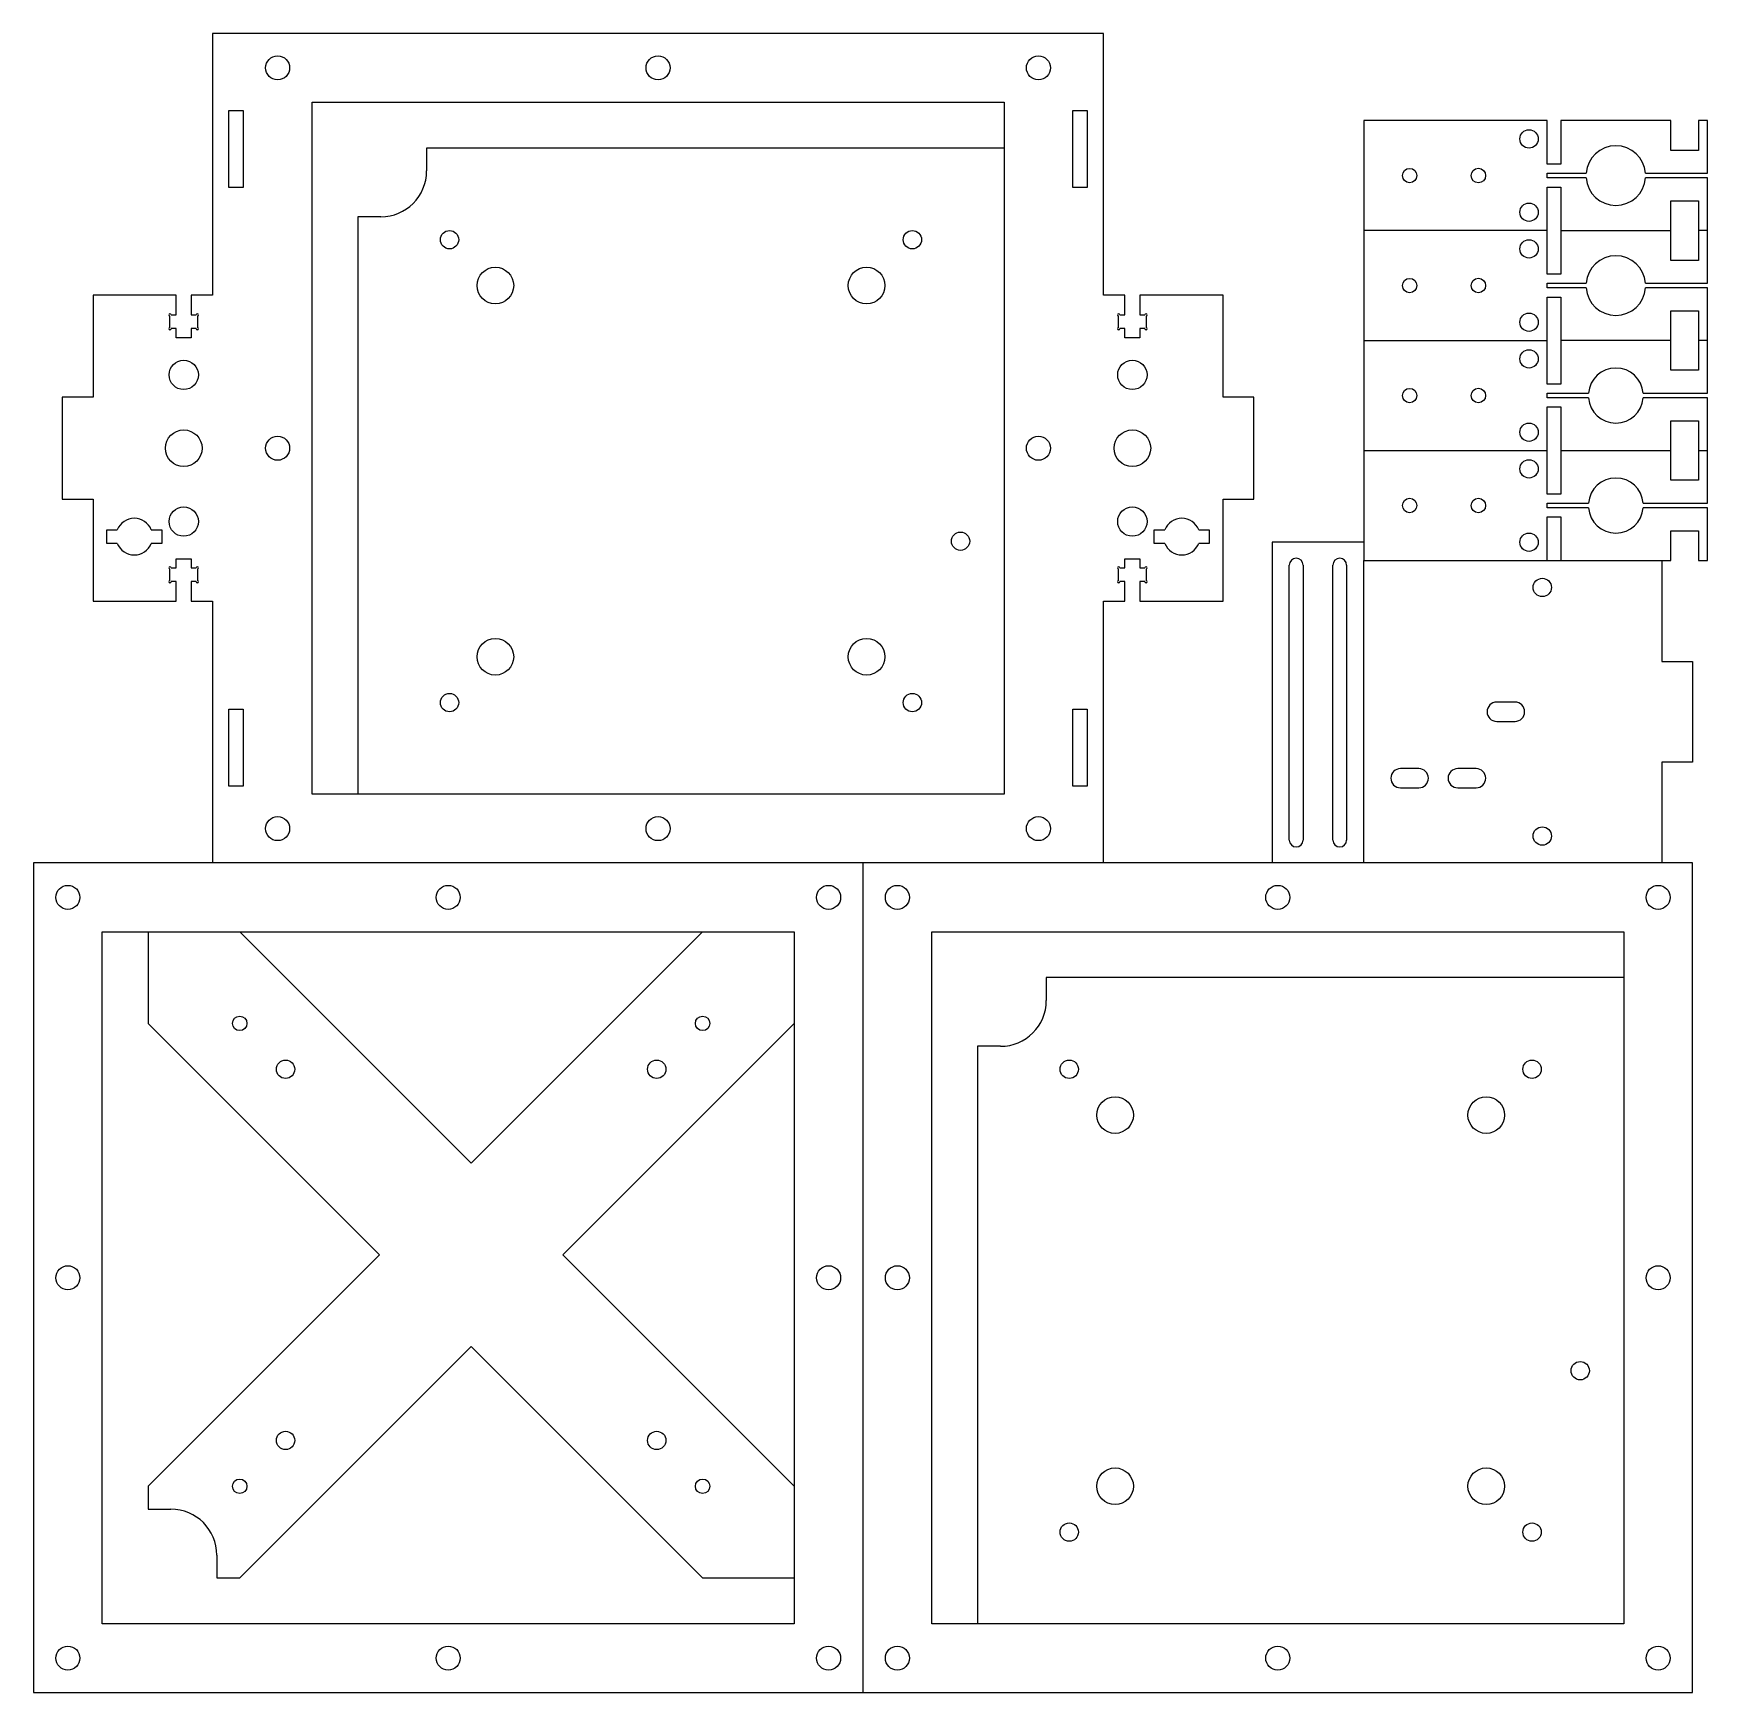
# Model space of a CAD drawing. Header units: millimetres. Extents: x -192 to 173, y -170 to 192.
import ezdxf

# ---------------------------------------------------------------- set-up
doc = ezdxf.new("R2010")
doc.units = ezdxf.units.MM
doc.layers.get('0').update_dxf_attribs({"lineweight": 25, "true_color": 0xffffff})

msp = doc.modelspace()

# ---------------------------------------------------------------- linework, layer by layer
for p, q in [((41.5, 192), (-152.94, 192)), ((-152.94, 192), (-152.94, 134.88)), ((41.5, 134.88), (41.5, 192)), ((-131.22, 26), (-131.22, 177)), ((-131.22, 177), (19.78, 177)), ((19.78, 177), (19.78, 26)), ((-149.37, 158.4), (-149.37, 175.2)), ((-149.37, 175.2), (-146.22, 175.2)), ((-146.22, 175.2), (-146.22, 158.4)), ((34.78, 158.4), (34.78, 175.2)), ((34.78, 175.2), (37.93, 175.2)), ((37.93, 175.2), (37.93, 158.4)), ((138.28, 173), (98.28, 173)), ((98.28, 173), (98.28, 149)), ((138.28, 163.5), (138.28, 173)), ((165.28, 173), (141.28, 173)), ((141.28, 173), (141.28, 163.5)), ((165.28, 166.5), (165.28, 173)), ((173.28, 173), (171.28, 173)), ((171.28, 173), (171.28, 166.5)), ((173.28, 161.5), (173.28, 173)), ((-106.22, 167), (-106.22, 162)), ((19.78, 167), (-106.22, 167)), ((171.28, 166.5), (165.28, 166.5)), ((141.28, 163.5), (138.28, 163.5)), ((138.28, 160.5), (138.28, 161.5)), ((138.28, 161.5), (146.8, 161.5)), ((159.76, 161.5), (173.28, 161.5)), ((-146.22, 158.4), (-149.37, 158.4)), ((37.93, 158.4), (34.78, 158.4)), ((146.8, 160.5), (138.28, 160.5)), ((138.28, 149), (138.28, 158.5)), ((138.28, 158.5), (141.28, 158.5)), ((141.28, 158.5), (141.28, 149)), ((173.28, 160.5), (159.76, 160.5)), ((173.28, 149), (173.28, 160.5)), ((165.28, 149), (165.28, 155.5)), ((165.28, 155.5), (171.28, 155.5)), ((171.28, 155.5), (171.28, 149)), ((-116.22, 152), (-121.22, 152)), ((-121.22, 152), (-121.22, 26)), ((138.28, 149), (98.28, 149)), ((98.28, 149), (98.28, 125)), ((138.28, 139.5), (138.28, 149)), ((141.28, 149), (141.28, 139.5)), ((141.28, 149), (165.28, 149)), ((165.28, 142.5), (165.28, 149)), ((173.28, 149), (171.28, 149)), ((171.28, 149), (171.28, 142.5)), ((173.28, 137.5), (173.28, 149)), ((171.28, 142.5), (165.28, 142.5)), ((141.28, 139.5), (138.28, 139.5)), ((138.28, 136.5), (138.28, 137.5)), ((138.28, 137.5), (146.8, 137.5)), ((146.8, 136.5), (138.28, 136.5)), ((159.76, 137.5), (173.28, 137.5)), ((173.28, 136.5), (159.76, 136.5)), ((173.28, 125), (173.28, 136.5)), ((-160.87, 134.88), (-179, 134.88)), ((-179, 134.88), (-179, 112.63)), ((-160.87, 130.6), (-160.87, 134.88)), ((-152.94, 134.88), (-157.57, 134.88)), ((-157.57, 134.88), (-157.57, 130.6)), ((46.13, 134.88), (41.5, 134.88)), ((46.13, 130.6), (46.13, 134.88)), ((49.43, 134.88), (49.43, 130.6)), ((67.56, 134.88), (49.43, 134.88)), ((67.56, 112.63), (67.56, 134.88)), ((138.28, 125), (138.28, 134.5)), ((138.28, 134.5), (141.28, 134.5)), ((141.28, 134.5), (141.28, 125)), ((-162.22, 127.85), (-162.22, 130.35)), ((-161.97, 130.6), (-160.87, 130.6)), ((-157.57, 130.6), (-156.47, 130.6)), ((-156.22, 130.35), (-156.22, 127.85)), ((44.78, 127.85), (44.78, 130.35)), ((45.03, 130.6), (46.13, 130.6)), ((49.43, 130.6), (50.53, 130.6)), ((50.78, 130.35), (50.78, 127.85)), ((165.28, 125), (165.28, 131.5)), ((165.28, 131.5), (171.28, 131.5)), ((171.28, 131.5), (171.28, 125)), ((-160.87, 127.6), (-161.97, 127.6)), ((-160.87, 125.6), (-160.87, 127.6)), ((-157.57, 125.6), (-160.87, 125.6)), ((-156.47, 127.6), (-157.57, 127.6)), ((-157.57, 127.6), (-157.57, 125.6)), ((46.13, 127.6), (45.03, 127.6)), ((46.13, 125.6), (46.13, 127.6)), ((49.43, 125.6), (46.13, 125.6)), ((50.53, 127.6), (49.43, 127.6)), ((49.43, 127.6), (49.43, 125.6)), ((98.28, 125), (138.28, 125)), ((98.28, 125), (98.28, 101)), ((138.28, 115.5), (138.28, 125)), ((165.28, 125), (141.28, 125)), ((141.28, 125), (141.28, 115.5)), ((165.28, 118.5), (165.28, 125)), ((173.28, 125), (171.28, 125)), ((171.28, 125), (171.28, 118.5)), ((173.28, 113.5), (173.28, 125)), ((171.28, 118.5), (165.28, 118.5)), ((141.28, 115.5), (138.28, 115.5)), ((138.28, 112.5), (138.28, 113.5)), ((138.28, 113.5), (147.3, 113.5)), ((159.26, 113.5), (173.28, 113.5)), ((-179, 112.63), (-185.72, 112.63)), ((-185.72, 112.63), (-185.72, 90.37)), ((74.28, 112.63), (67.56, 112.63)), ((74.28, 90.37), (74.28, 112.63)), ((147.3, 112.5), (138.28, 112.5)), ((138.28, 101), (138.28, 110.5)), ((138.28, 110.5), (141.28, 110.5)), ((141.28, 110.5), (141.28, 101)), ((173.28, 112.5), (159.26, 112.5)), ((173.28, 101), (173.28, 112.5)), ((165.28, 101), (165.28, 107.5)), ((165.28, 107.5), (171.28, 107.5)), ((171.28, 107.5), (171.28, 101)), ((98.28, 101), (98.28, 77)), ((98.28, 101), (138.28, 101)), ((138.28, 91.5), (138.28, 101)), ((141.28, 101), (141.28, 91.5)), ((141.28, 101), (165.28, 101)), ((165.28, 94.5), (165.28, 101)), ((171.28, 101), (171.28, 94.5)), ((171.28, 101), (173.28, 101)), ((173.28, 89.5), (173.28, 101)), ((141.28, 91.5), (138.28, 91.5)), ((171.28, 94.5), (165.28, 94.5)), ((-185.72, 90.37), (-179, 90.37)), ((-179, 90.37), (-179, 68.12)), ((67.56, 68.12), (67.56, 90.37)), ((67.56, 90.37), (74.28, 90.37)), ((138.28, 88.5), (138.28, 89.5)), ((138.28, 89.5), (147.3, 89.5)), ((147.3, 88.5), (138.28, 88.5)), ((159.26, 89.5), (173.28, 89.5)), ((173.28, 88.5), (159.26, 88.5)), ((173.28, 77), (173.28, 88.5)), ((138.28, 77), (138.28, 86.5)), ((138.28, 86.5), (141.28, 86.5)), ((141.28, 86.5), (141.28, 77)), ((-176, 80.72), (-176, 83.72)), ((-176, 83.72), (-173.71, 83.72)), ((-173.71, 80.72), (-176, 80.72)), ((-166.29, 83.72), (-164, 83.72)), ((-164, 80.72), (-166.29, 80.72)), ((-164, 83.72), (-164, 80.72)), ((52.56, 80.72), (52.56, 83.72)), ((52.56, 83.72), (54.85, 83.72)), ((54.85, 80.72), (52.56, 80.72)), ((62.27, 83.72), (64.56, 83.72)), ((64.56, 80.72), (62.27, 80.72)), ((64.56, 83.72), (64.56, 80.72)), ((98.28, 81), (78.28, 81)), ((78.28, 81), (78.28, 11)), ((165.28, 77), (165.28, 83.5)), ((165.28, 83.5), (171.28, 83.5)), ((171.28, 83.5), (171.28, 77)), ((-160.87, 75.4), (-160.87, 77.4)), ((-160.87, 77.4), (-157.57, 77.4)), ((-157.57, 77.4), (-157.57, 75.4)), ((46.13, 75.4), (46.13, 77.4)), ((46.13, 77.4), (49.43, 77.4)), ((49.43, 77.4), (49.43, 75.4)), ((98.28, 11), (98.28, 77)), ((98.28, 77), (163.28, 77)), ((163.28, 77), (165.28, 77)), ((163.28, 77), (163.28, 55)), ((171.28, 77), (173.28, 77)), ((-162.22, 72.65), (-162.22, 75.15)), ((-161.97, 75.4), (-160.87, 75.4)), ((-157.57, 75.4), (-156.47, 75.4)), ((-156.22, 75.15), (-156.22, 72.65)), ((44.78, 72.65), (44.78, 75.15)), ((45.03, 75.4), (46.13, 75.4)), ((49.43, 75.4), (50.53, 75.4)), ((50.78, 75.15), (50.78, 72.65)), ((82.03, 16), (82.03, 76)), ((85.03, 76), (85.03, 16)), ((91.53, 16), (91.53, 76)), ((94.53, 76), (94.53, 16)), ((-160.87, 72.4), (-161.97, 72.4)), ((-160.87, 68.12), (-160.87, 72.4)), ((-156.47, 72.4), (-157.57, 72.4)), ((-157.57, 72.4), (-157.57, 68.12)), ((46.13, 72.4), (45.03, 72.4)), ((46.13, 68.12), (46.13, 72.4)), ((50.53, 72.4), (49.43, 72.4)), ((49.43, 72.4), (49.43, 68.12)), ((-179, 68.12), (-160.87, 68.12)), ((-157.57, 68.12), (-152.94, 68.12)), ((-152.94, 68.12), (-152.94, 11)), ((41.5, 11), (41.5, 68.12)), ((41.5, 68.12), (46.13, 68.12)), ((49.43, 68.12), (67.56, 68.12)), ((163.28, 55), (170, 55)), ((170, 55), (170, 33)), ((-149.37, 44.6), (-146.22, 44.6)), ((-149.37, 27.8), (-149.37, 44.6)), ((-146.22, 44.6), (-146.22, 27.8)), ((34.78, 27.8), (34.78, 44.6)), ((34.78, 44.6), (37.93, 44.6)), ((37.93, 44.6), (37.93, 27.8)), ((131.28, 46.1), (127.28, 46.1)), ((127.28, 41.9), (131.28, 41.9)), ((163.28, 33), (163.28, 11)), ((170, 33), (163.28, 33)), ((110.28, 31.6), (106.28, 31.6)), ((122.78, 31.6), (118.78, 31.6)), ((-146.22, 27.8), (-149.37, 27.8)), ((19.78, 26), (-131.22, 26)), ((37.93, 27.8), (34.78, 27.8)), ((106.28, 27.4), (110.28, 27.4)), ((118.78, 27.4), (122.78, 27.4)), ((-11, 11), (-192, 11)), ((-192, 11), (-192, -170)), ((170, 11), (-11, 11)), ((-11, 11), (-11, -170)), ((170, -170), (170, 11)), ((-177, -155), (-177, -4)), ((-177, -4), (-26, -4)), ((-167, -4), (-167, -24)), ((-96.5, -54.5), (-147, -4)), ((-46, -4), (-96.5, -54.5)), ((-26, -4), (-26, -155)), ((4, -155), (4, -4)), ((4, -4), (155, -4)), ((155, -4), (155, -155)), ((29, -14), (29, -19)), ((155, -14), (29, -14)), ((-167, -24), (-116.5, -74.5)), ((-76.5, -74.5), (-26, -24)), ((19, -29), (14, -29)), ((14, -29), (14, -155)), ((-116.5, -74.5), (-167, -125)), ((-26, -125), (-76.5, -74.5)), ((-147, -145), (-96.5, -94.5)), ((-96.5, -94.5), (-46, -145)), ((-167, -125), (-167, -130)), ((-167, -130), (-162, -130)), ((-152, -140), (-152, -145)), ((-152, -145), (-147, -145)), ((-46, -145), (-26, -145)), ((-26, -155), (-177, -155)), ((155, -155), (4, -155)), ((-192, -170), (-11, -170)), ((-11, -170), (170, -170))]:
    msp.add_line(p, q)
for centre, radius in [((-138.72, 184.5), 2.62), ((-55.72, 184.5), 2.62), ((27.28, 184.5), 2.62), ((134.34, 169), 2), ((108.28, 161), 1.57), ((123.28, 161), 1.58), ((134.34, 153), 2), ((-101.22, 147), 2), ((-0.22, 147), 2), ((134.34, 145), 2), ((-91.22, 137), 4), ((-10.22, 137), 4), ((108.28, 137), 1.57), ((123.28, 137), 1.58), ((134.34, 129), 2), ((-159.22, 117.5), 3.2), ((47.78, 117.5), 3.2), ((134.34, 121), 2), ((108.28, 113), 1.57), ((123.28, 113), 1.58), ((134.34, 105), 2), ((-159.22, 101.5), 4), ((-138.72, 101.5), 2.62), ((27.28, 101.5), 2.62), ((47.78, 101.5), 4), ((134.34, 97), 2), ((-159.22, 85.5), 3.2), ((47.78, 85.5), 3.2), ((108.28, 89), 1.57), ((123.28, 89), 1.58), ((10.28, 81.22), 2), ((134.34, 81), 2), ((137.22, 71.12), 2), ((-91.22, 56), 4), ((-10.22, 56), 4), ((-101.22, 46), 2), ((-0.22, 46), 2), ((-138.72, 18.5), 2.62), ((-55.72, 18.5), 2.62), ((27.28, 18.5), 2.62), ((137.22, 16.88), 2), ((-184.5, 3.5), 2.62), ((-101.5, 3.5), 2.62), ((-18.5, 3.5), 2.62), ((-3.5, 3.5), 2.62), ((79.5, 3.5), 2.62), ((162.5, 3.5), 2.62), ((-147, -24), 1.58), ((-46, -24), 1.58), ((-137, -34), 2), ((-56, -34), 2), ((34, -34), 2), ((135, -34), 2), ((44, -44), 4), ((125, -44), 4), ((-184.5, -79.5), 2.62), ((-18.5, -79.5), 2.62), ((-3.5, -79.5), 2.62), ((162.5, -79.5), 2.62), ((145.5, -99.78), 2), ((-137, -115), 2), ((-56, -115), 2), ((-147, -125), 1.58), ((-46, -125), 1.58), ((44, -125), 4), ((125, -125), 4), ((34, -135), 2), ((135, -135), 2), ((-184.5, -162.5), 2.62), ((-101.5, -162.5), 2.62), ((-18.5, -162.5), 2.62), ((-3.5, -162.5), 2.62), ((79.5, -162.5), 2.62), ((162.5, -162.5), 2.62)]:
    msp.add_circle(centre, radius)
for centre, radius, start, end in [((153.28, 161), 6.5, 4.4117, 175.5883), ((-116.22, 162), 10, 270, 0), ((153.28, 161), 6.5, 184.4117, 355.5883), ((153.28, 137), 6.5, 4.4117, 175.5883), ((153.28, 137), 6.5, 184.4117, 355.5883), ((-162.22, 130.6), 0.25, 0, 270), ((-162.22, 127.6), 0.25, 90, 360), ((-156.22, 130.6), 0.25, 270, 180), ((-156.22, 127.6), 0.25, 180, 90), ((44.78, 130.6), 0.25, 0, 270), ((44.78, 127.6), 0.25, 90, 360), ((50.78, 130.6), 0.25, 270, 180), ((50.78, 127.6), 0.25, 180, 90), ((153.28, 113), 6, 4.7802, 175.2198), ((153.28, 113), 6, 184.7802, 355.2198), ((153.28, 89), 6, 4.7802, 175.2198), ((153.28, 89), 6, 184.7802, 355.2198), ((-170, 82.22), 4, 22.0243, 157.9757), ((58.56, 82.22), 4, 22.0243, 157.9757), ((-170, 82.22), 4, 202.0243, 337.9757), ((58.56, 82.22), 4, 202.0243, 337.9757), ((83.53, 76), 1.5, 0, 180), ((93.03, 76), 1.5, 0, 180), ((-162.22, 75.4), 0.25, 0, 270), ((-156.22, 75.4), 0.25, 270, 180), ((44.78, 75.4), 0.25, 0, 270), ((50.78, 75.4), 0.25, 270, 180), ((-162.22, 72.4), 0.25, 90, 0), ((-156.22, 72.4), 0.25, 180, 90), ((44.78, 72.4), 0.25, 90, 0), ((50.78, 72.4), 0.25, 180, 90), ((127.28, 44), 2.1, 90, 270), ((131.28, 44), 2.1, 270, 90), ((106.28, 29.5), 2.1, 90, 270), ((110.28, 29.5), 2.1, 270, 90), ((118.78, 29.5), 2.1, 90, 270), ((122.78, 29.5), 2.1, 270, 90), ((83.53, 16), 1.5, 180, 0), ((93.03, 16), 1.5, 180, 360), ((19, -19), 10, 270, 0), ((-162, -140), 10, 0, 90)]:
    msp.add_arc(centre, radius, start, end)

doc.saveas('drawing.dxf')
